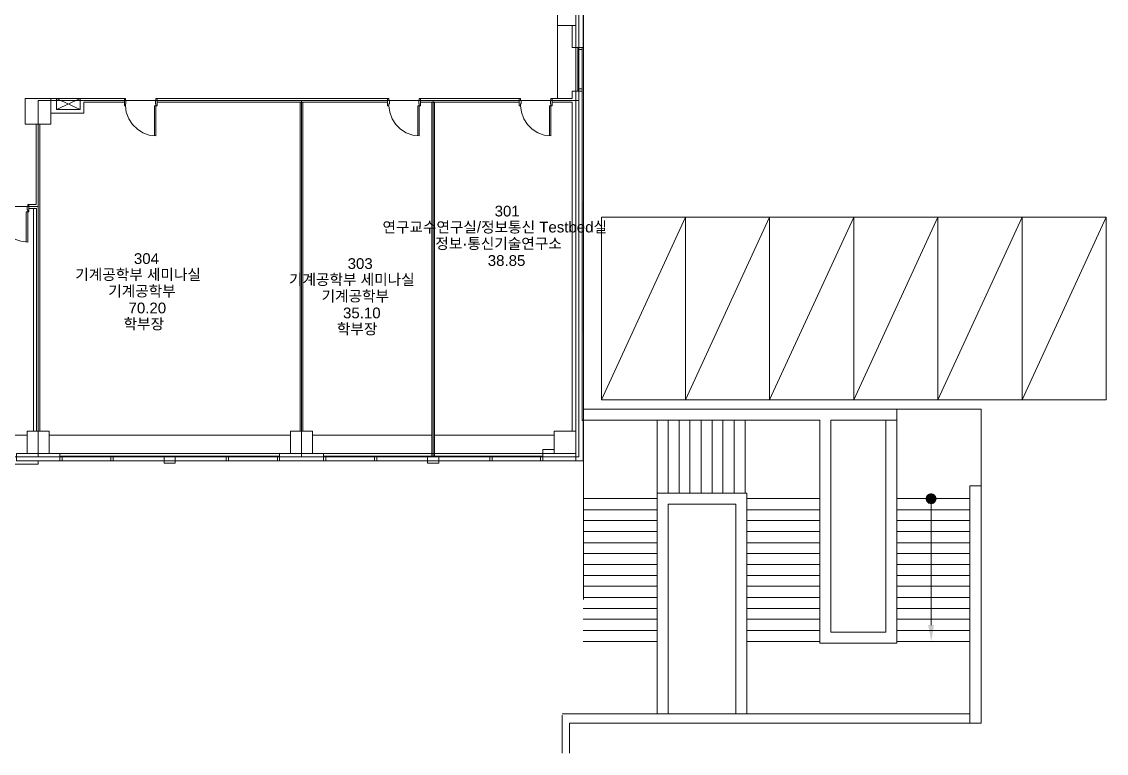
# Model space of a CAD drawing. Header units: millimetres. Extents: x -750 to 105570, y 8301 to 66109.
# Drawn here: x 75618 to 105277, y 8301 to 28309 of the extents above; entities that cross this region are included whole.
import ezdxf

# ---------------------------------------------------------------- set-up
doc = ezdxf.new("R2010")
doc.units = ezdxf.units.MM
for name, color, linetype in [('PDF_문자', 7, 'Continuous'), ('PDF_솔리드 채우기', 7, 'Continuous'), ('PDF_형상', 7, 'Continuous')]:
    doc.layers.add(name, color=color, linetype=linetype)
doc.styles.add('PDF 맑은고딕Semilight', font='Arial.ttf')

msp = doc.modelspace()

# ---------------------------------------------------------------- linework, layer by layer
at = {"layer": 'PDF_솔리드 채우기', "transparency": 33554559}
for points in [[(90940, 23402), (90971, 23402), (90971, 23402)], [(90940, 23402), (90940, 21601), (90971, 21601)], [(90940, 23402), (90971, 23402), (90971, 21601)], [(90940, 21601), (90971, 21601), (90971, 21601)], [(90940, 21601), (90971, 21601), (90971, 21601)], [(90940, 21601), (90940, 19800), (90971, 19800)], [(90940, 21601), (90971, 21601), (90971, 19800)], [(90940, 19800), (90971, 19800), (90971, 19800)], [(100355, 15338), (100334, 15265), (100491, 15265)], [(100334, 15265), (100355, 15192), (100491, 15265)], [(100407, 15391), (100355, 15338), (100491, 15265)], [(100355, 15192), (100407, 15129), (100491, 15265)], [(100491, 15412), (100407, 15391), (100491, 15265)], [(100407, 15129), (100491, 15118), (100491, 15265)], [(100564, 15391), (100491, 15412), (100491, 15265)], [(100617, 15338), (100564, 15391), (100491, 15265)], [(100638, 15265), (100617, 15338), (100491, 15265)], [(100491, 15118), (100564, 15129), (100491, 15265)], [(100564, 15129), (100617, 15192), (100491, 15265)], [(100617, 15192), (100638, 15265), (100491, 15265)], [(100491, 11359), (100407, 11809), (100564, 11809)]]:
    msp.add_solid(points, dxfattribs=at)
at = {"layer": 'PDF_형상', "lineweight": 5}
for points in [[(72068, 37404), (72068, 37781), (76069, 37781), (76665, 37781), (76665, 37813), (77870, 37813), (77870, 37781), (83871, 37781), (83871, 37813), (85274, 37813), (85274, 36608), (85243, 36608), (85243, 28879), (89777, 28879), (89777, 28911), (90971, 28911), (90971, 27602), (90772, 27602), (90772, 28209)], [(90982, 33006), (90982, 12511)], [(90270, 28209), (90270, 26209)], [(90940, 27602), (90940, 26408), (90856, 26408), (90772, 26408), (90772, 27602), (90668, 27602), (90668, 28209)], [(90825, 27602), (90825, 26408)], [(90175, 16501), (89872, 16501), (89872, 16302), (90971, 16302), (90971, 17401), (90940, 17401), (90940, 26408)], [(90668, 17108), (90668, 26104), (90123, 26104), (90123, 26209), (90668, 26209), (90668, 26408), (90772, 26408), (90772, 17108)], [(76414, 26209), (76571, 26209), (77221, 26209), (77221, 25905), (76571, 25905)], [(77221, 26209), (78425, 26209), (78425, 26104), (77315, 26104), (77315, 25811), (76414, 25811)], [(76571, 26209), (76571, 25905), (77221, 25905), (77221, 26209), (76571, 25905), (76571, 26209), (77221, 25905)], [(79326, 26209), (85620, 26209), (85620, 26104), (79326, 26104)], [(83232, 26104), (83232, 17108)], [(83305, 26104), (83305, 17108)], [(86834, 26104), (86834, 16427)], [(86908, 26104), (86908, 16427)], [(79252, 25183), (79252, 26010), (79284, 26010), (79284, 25183), (79106, 25204), (78928, 25266), (78781, 25371), (78645, 25497), (78551, 25654), (78477, 25832), (78456, 26010)], [(86447, 25183), (86447, 26010), (86489, 26010), (86489, 25183), (86311, 25204), (86133, 25266), (85976, 25371), (85850, 25497), (85745, 25654), (85682, 25832), (85662, 26010)], [(90050, 25183), (90050, 26010), (90092, 26010), (90092, 25183), (89903, 25204), (89735, 25266), (89578, 25371), (89453, 25497), (89348, 25654), (89285, 25832), (89254, 26010)], [(76016, 25507), (76016, 23308), (75817, 23308), (75817, 23203), (75817, 23308)], [(76110, 25507), (76110, 17108)], [(75817, 23203), (76027, 23203), (76027, 17108)], [(75943, 23203), (75943, 17108)], [(75744, 22282), (75744, 23109), (75786, 23109), (75786, 22282), (75597, 22303), (75430, 22365), (75273, 22470), (75136, 22596), (75042, 22753), (74979, 22931), (74948, 23109)], [(105277, 22962), (105277, 17967), (102973, 17967), (102973, 22962), (100669, 17967), (100669, 22962), (98375, 17967), (98375, 22962), (96071, 17967), (96071, 22962), (93767, 17967), (93767, 22962), (91474, 17967), (91474, 22962), (93767, 22962), (93767, 17967), (96071, 17967), (96071, 22962), (93767, 22962)], [(98375, 22962), (98375, 17967), (100669, 17967), (100669, 22962), (98375, 22962), (96071, 22962)], [(102973, 22962), (100669, 22962)], [(93767, 17967), (91474, 17967)], [(98375, 17967), (96071, 17967)], [(102973, 17967), (100669, 17967)], [(90971, 17716), (101852, 17716), (101852, 9128)], [(99548, 17716), (99548, 17412)], [(99245, 17412), (99245, 11610), (97747, 11610), (97747, 17412), (99548, 17412), (99548, 11317), (97443, 11317), (97443, 17412), (90940, 17412)], [(92992, 15412), (92992, 17412)], [(93296, 15412), (93296, 17412)], [(93600, 15412), (93600, 17412)], [(93893, 15412), (93893, 17412)], [(94197, 15412), (94197, 17412)], [(94501, 15412), (94501, 17412)], [(94794, 15412), (94794, 17412)], [(95097, 15412), (95097, 17412)], [(95401, 15412), (95401, 17412)], [(69167, 17003), (70926, 17003), (75765, 17003)], [(76372, 17003), (82970, 17003)], [(83567, 17003), (86834, 17003)], [(86908, 17003), (90175, 17003)], [(75765, 16501), (75472, 16501), (75472, 16302), (76665, 16302), (76665, 16501), (82666, 16501), (82970, 16501)], [(76372, 16501), (76665, 16501)], [(76665, 16427), (79514, 16427)], [(79818, 16427), (82666, 16427)], [(82666, 16501), (82666, 16302), (83871, 16302), (89872, 16302)], [(83567, 16501), (83871, 16501)], [(90175, 16605), (89872, 16605), (89872, 16501), (83871, 16501), (83871, 16302)], [(83871, 16427), (86719, 16427)], [(87023, 16427), (89872, 16427)], [(76069, 16207), (68937, 16207), (76069, 16207), (76069, 16302)], [(76665, 16302), (82666, 16302)], [(101549, 9358), (101549, 15611), (101549, 9128)], [(101549, 15611), (101852, 15611)], [(90971, 15265), (92992, 15265)], [(95443, 9379), (95443, 15412), (92992, 15412), (92992, 9379)], [(95443, 15265), (97443, 15265)], [(97129, 15265), (97150, 15265)], [(99548, 15265), (101549, 15265)], [(100491, 11809), (100491, 15265)], [(90971, 14961), (92992, 14961)], [(93296, 9379), (93296, 15118), (95150, 15118), (95150, 9379)], [(95443, 14961), (97443, 14961)], [(97129, 14961), (97150, 14961)], [(99548, 14961), (101549, 14961)], [(90971, 14668), (92992, 14668)], [(95443, 14668), (97443, 14668)], [(97129, 14668), (97150, 14668)], [(99548, 14668), (101549, 14668)], [(90971, 14364), (92992, 14364)], [(95443, 14364), (97443, 14364)], [(97129, 14364), (97150, 14364)], [(99548, 14364), (101549, 14364)], [(90971, 14061), (92992, 14061)], [(95443, 14061), (97443, 14061)], [(97129, 14061), (97150, 14061)], [(99548, 14061), (101549, 14061)], [(90971, 13767), (92992, 13767)], [(95443, 13767), (97443, 13767)], [(97129, 13767), (97150, 13767)], [(99548, 13767), (101549, 13767)], [(90971, 13464), (92992, 13464)], [(95443, 13464), (97443, 13464)], [(97129, 13464), (97150, 13464)], [(99548, 13464), (101549, 13464)], [(90971, 13160), (92992, 13160)], [(95443, 13160), (97443, 13160)], [(97129, 13160), (97150, 13160)], [(99548, 13160), (101549, 13160)], [(90971, 12867), (92992, 12867)], [(95443, 12867), (97443, 12867)], [(97129, 12867), (97150, 12867)], [(99548, 12867), (101549, 12867)], [(90971, 12563), (92992, 12563)], [(95443, 12563), (97443, 12563)], [(97129, 12563), (97150, 12563)], [(99548, 12563), (101549, 12563)], [(90971, 12259), (92992, 12259)], [(95443, 12259), (97443, 12259)], [(97129, 12259), (97150, 12259)], [(99548, 12259), (101549, 12259)], [(90971, 11966), (92992, 11966)], [(95443, 11966), (97443, 11966)], [(97129, 11966), (97150, 11966)], [(99548, 11966), (101549, 11966)], [(90971, 11662), (92992, 11662)], [(95443, 11662), (97443, 11662)], [(97129, 11662), (97150, 11662)], [(99548, 11662), (101549, 11662)], [(90971, 11359), (92992, 11359)], [(95443, 11359), (97443, 11359)], [(99548, 11359), (101549, 11359)], [(90395, 9379), (101549, 9379)], [(90395, 9348), (90395, 8301)], [(90594, 8301), (90594, 9128), (95024, 9128)], [(95077, 9128), (101852, 9128), (90594, 9128)]]:
    msp.add_lwpolyline(points, dxfattribs=at)
for points in [[(15201, 28502), (11253, 28502), (11253, 23256), (76069, 23256), (76069, 26157), (90856, 26157), (90856, 28502), (76268, 28502), (76268, 34022), (78865, 34022), (78865, 37614), (71869, 37614), (71869, 28502), (61417, 28502), (61417, 25560), (18249, 25560), (18249, 30503), (15201, 30503), (15201, 28502), (15201, 30503)], [(15201, 28502), (11253, 28502), (11253, 16406), (90856, 16406), (90856, 28502), (84918, 28502), (84918, 37614), (15201, 37614)], [(90270, 28701), (90772, 28701), (90772, 28209), (90270, 28209)], [(90940, 27549), (90940, 27602), (90825, 27602), (90825, 27549)], [(90940, 26408), (90940, 26471), (90825, 26471), (90825, 26408)], [(75712, 26209), (76414, 26209), (76414, 25507), (75712, 25507)], [(76069, 16406), (83274, 16406), (83274, 26157), (76069, 26157)], [(78425, 26010), (78425, 26209), (78456, 26209), (78456, 26157), (78467, 26157), (78467, 26062), (78456, 26062), (78456, 26010)], [(79326, 26010), (79326, 26209), (79284, 26209), (79284, 26157), (79273, 26157), (79273, 26062), (79284, 26062), (79284, 26010)], [(86866, 26157), (86866, 16406), (83274, 16406), (83274, 26157)], [(85620, 26010), (85620, 26209), (85662, 26209), (85662, 26157), (85672, 26157), (85672, 26062), (85662, 26062), (85662, 26010)], [(86520, 26010), (86520, 26209), (86489, 26209), (86489, 26157), (86478, 26157), (86478, 26062), (86489, 26062), (86489, 26010)], [(86520, 26104), (86520, 26209), (89222, 26209), (89222, 26104)], [(86866, 16406), (90469, 16406), (90856, 16406), (90856, 26157), (86866, 26157)], [(89222, 26010), (89222, 26209), (89254, 26209), (89254, 26157), (89275, 26157), (89275, 26062), (89254, 26062), (89254, 26010)], [(90123, 26010), (90123, 26209), (90092, 26209), (90092, 26157), (90081, 26157), (90081, 26062), (90092, 26062), (90092, 26010)], [(76069, 23256), (76069, 16406), (72466, 16406), (72466, 23256)], [(75817, 23109), (75817, 23308), (75786, 23308), (75786, 23256), (75765, 23256), (75765, 23161), (75786, 23161), (75786, 23109)], [(102973, 22962), (102973, 17967), (105277, 22962)], [(75765, 17108), (76372, 17108), (76372, 16501), (75765, 16501)], [(82970, 17108), (83567, 17108), (83567, 16501), (82970, 16501)], [(90175, 17108), (90772, 17108), (90772, 16501), (90175, 16501)], [(76665, 16302), (76728, 16302), (76728, 16427), (76665, 16427)], [(78058, 16302), (78121, 16302), (78121, 16427), (78058, 16427)], [(79744, 16239), (79734, 16239), (79514, 16239), (79514, 16427), (79818, 16427), (79818, 16239)], [(81211, 16302), (81273, 16302), (81273, 16427), (81211, 16427)], [(82614, 16302), (82666, 16302), (82666, 16427), (82614, 16427)], [(83871, 16302), (83934, 16302), (83934, 16427), (83871, 16427)], [(85264, 16302), (85326, 16302), (85326, 16427), (85264, 16427)], [(86876, 16239), (86866, 16239), (86719, 16239), (86719, 16427), (87023, 16427), (87023, 16239)], [(88416, 16302), (88479, 16302), (88479, 16427), (88416, 16427)], [(89809, 16302), (89872, 16302), (89872, 16427), (89809, 16427)], [(90772, 16501), (90772, 16302)]]:
    msp.add_lwpolyline(points, close=True, dxfattribs=at)

# ---------------------------------------------------------------- texts
at = {"layer": 'PDF_문자', "attachment_point": 4, "style": 'PDF 맑은고딕Semilight'}
for s, insert, char_height in [('301', (88552, 23126), 292.4), ('연구교수연구실/정보통신 Testbed실', (85483, 22676), 294.07), ('정보·통신기술연구소', (86929, 22226), 294.1), ('304', (78687, 21828), 294.1), ('303', (84531, 21691), 294.1), ('38.85', (88363, 21775), 294.1), ('기계공학부 세미나실', (77084, 21377), 294.1), ('기계공학부 세미나실', (82928, 21241), 294.1), ('기계공학부', (77985, 20927), 294.1), ('기계공학부', (83818, 20791), 294.1), ('70.20', (78540, 20477), 294.1), ('35.10', (84405, 20341), 294.1), ('학부장', (78404, 20027), 294.1), ('학부장', (84237, 19890), 294.1)]:
    msp.add_mtext(s, dxfattribs=dict(at, insert=insert, char_height=char_height))

doc.saveas('drawing.dxf')
